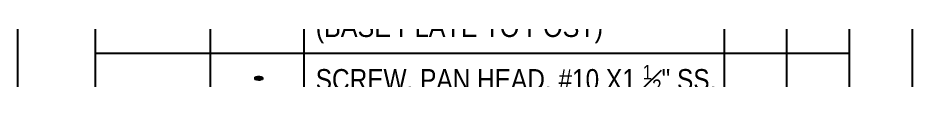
# Model space of a CAD drawing. Header units: inches. Extents: x -333 to 1223, y -450 to 45.
# Drawn here: x 1137.1 to 1222.9, y -48.8 to -44.5 of the extents above; entities that cross this region are included whole.
import ezdxf
from ezdxf.enums import TextEntityAlignment as Align

# ---------------------------------------------------------------- set-up
doc = ezdxf.new("R2010")
doc.units = ezdxf.units.IN
doc.header["$MEASUREMENT"] = 0
doc.layers.add('NOTES', color=7, linetype='Continuous')
doc.layers.add('PL', color=252, linetype='Continuous')
doc.styles.add('Schedule', font='GOTHIC.TTF', dxfattribs={"width": 0.9})

# ---------------------------------------------------------------- blocks, each defined once
blk = doc.blocks.new('16-08-BLOCK-1')
for p, q in [((10.993, 0), (10.993, -8.015)), ((19.993, 0), (19.993, -8.015)), ((60.27, 0), (60.27, -8.015)), ((66.27, 0), (66.27, -8.015))]:
    blk.add_line(p, q)
blk.add_lwpolyline([(0, -8.015), (0, 0), (72.27, 0), (72.27, -8.015)])
at = {"layer": 'NOTES', "style": 'Schedule', "width": 0.8}
blk.add_attdef('QTY', text='', height=2, dxfattribs=at).set_placement((63.27, -4.007), align=Align.MIDDLE_CENTER)
at = {"layer": 'NOTES', "style": 'Schedule', "width": 0.9}
blk.add_attdef('DESC.', text='', height=2, dxfattribs=at).set_placement((21.12, -5.471), align=Align.MIDDLE_LEFT)
blk = doc.blocks.new('16-11-BLOCK-1')
for p, q in [((10.993, 0), (10.993, -8.015)), ((19.993, 0), (19.993, -8.015)), ((60.27, 0), (60.27, -8.015)), ((66.27, 0), (66.27, -8.015)), ((15.281, -2.383), (16.015, -2.383)), ((15.281, -2.383), (15.281, -2.55)), ((16.015, -2.55), (15.281, -2.55)), ((15.991, -2.347), (15.304, -2.347)), ((15.459, -2.55), (15.507, -2.578)), ((15.507, -2.578), (15.507, -2.55)), ((15.523, -2.291), (15.523, -2.281)), ((15.773, -2.281), (15.773, -2.291)), ((15.789, -2.55), (15.789, -2.582)), ((16.015, -2.383), (16.015, -2.55)), ((15.507, -2.578), (15.507, -2.64))]:
    blk.add_line(p, q)
blk.add_lwpolyline([(0, -8.015), (0, 0), (72.27, 0), (72.27, -8.015)])
for centre, radius, start, end in [((15.321, -2.383), 0.04, 114.58171, 180), ((15.648, -3.098), 0.826, 98.70331, 114.58171), ((15.648, -3.098), 0.817, 90, 98.80549), ((15.648, -3.098), 0.817, 81.19451, 90), ((15.648, -3.098), 0.826, 65.41829, 81.29669), ((15.975, -2.383), 0.04, 0, 65.41829)]:
    blk.add_arc(centre, radius, start, end)
blk.add_rational_spline([(15.459, -2.55), (15.459, -2.551), (15.461, -2.553)], [1, 0.977640252472, 0.962743984196], degree=2)
for points in [[(15.507, -2.58), (15.492, -2.571), (15.476, -2.562), (15.461, -2.553)], [(15.789, -2.58), (15.804, -2.589), (15.819, -2.598), (15.834, -2.607)]]:
    blk.add_open_spline(points, degree=3)
blk.add_rational_spline([(15.789, -2.582), (15.789, -2.592), (15.718, -2.602), (15.685, -2.607), (15.648, -2.612)], [1, 0.866025403784, 1, 0.933012701892, 0.933012701892], degree=2, knots=[0.019230769, 0.019230769, 0.019230769, 0.025641026, 0.025641026, 0.028846154, 0.028846154, 0.028846154])
at = {"layer": 'NOTES', "insert": (21.12, -4.007), "char_height": 2, "width": 39.15042, "attachment_point": 4, "style": 'Schedule'}
blk.add_mtext('\\A1;{\\W0.875;SCREW, PAN HEAD, #10 X1 \\H0.7x;\\S1#2;\\H1.4286x;" SS,\\PTEK}', dxfattribs=at)
at = {"layer": 'NOTES', "style": 'Schedule', "width": 0.8}
blk.add_attdef('QTY', text='', height=2, dxfattribs=at).set_placement((63.27, -4.007), align=Align.MIDDLE_CENTER)
at = {"layer": 'NOTES', "style": 'Schedule', "width": 0.9}
blk.add_attdef('DESC.', text='', height=2, dxfattribs=at).set_placement((25.762, -5.749), align=Align.MIDDLE_LEFT)

msp = doc.modelspace()

# ---------------------------------------------------------------- linework, layer by layer
at = {"layer": 'PL'}
msp.add_lwpolyline([(1137.14586, 32.89608), (1222.88864, 32.89608), (1222.88864, -317.04317), (1137.14586, -317.04317)], close=True, dxfattribs=at)

# ---------------------------------------------------------------- block references
ref = msp.add_blockref('16-08-BLOCK-1', (1144.58335, -38.17278), dxfattribs=at)
ref.add_attrib('DESC.', '(BASE PLATE TO POST)', dxfattribs={"layer": 'NOTES', "height": 2, "style": 'Schedule', "width": 0.9}).set_placement((1165.70288, -43.64423), align=Align.MIDDLE_LEFT)
msp.add_blockref('16-11-BLOCK-1', (1144.58335, -46.18733), dxfattribs=at)

doc.saveas('drawing.dxf')
